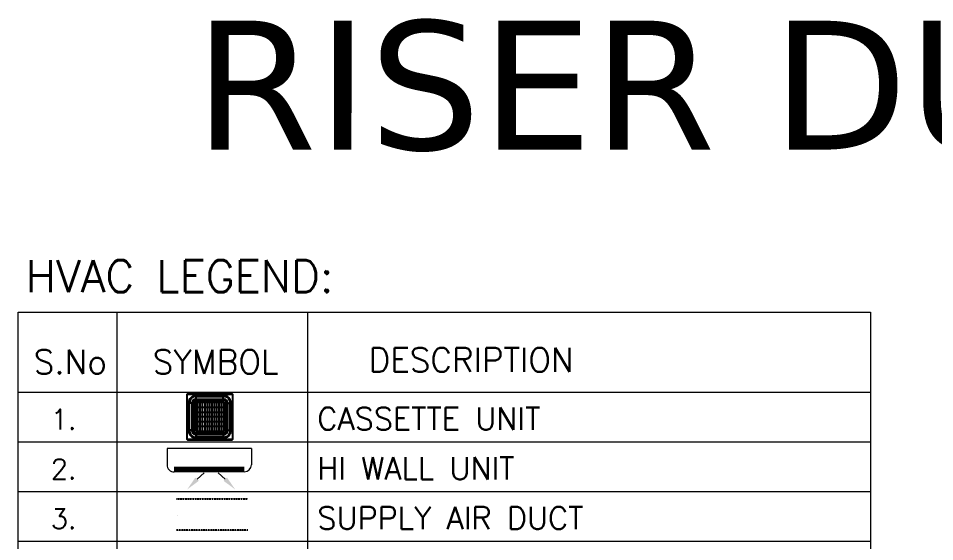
# Model space of a CAD drawing. Extents: x 3505867 to 3988380, y -625948 to -590408.
# Drawn here: x 3960536 to 3965869, y -622251 to -619206 of the extents above; entities that cross this region are included whole.
import ezdxf

# ---------------------------------------------------------------- set-up
doc = ezdxf.new("R2010")
doc.units = 0
doc.header["$LTSCALE"] = 6
doc.header["$MEASUREMENT"] = 0
for name, pattern in [('ACAD_ISO04W100', [30, 24, -3, 0, -3]), ('CONTINU', [0]), ('HIDDEN', [0.375, 0.25, -0.125])]:
    doc.linetypes.add(name, pattern=pattern)
doc.layers.add('axes', color=40, linetype='ACAD_ISO04W100', lineweight=25)
doc.layers.add('HTL-AC UNIT', color=5, linetype='CONTINUOUS', lineweight=25)
for name, color, linetype in [('ELE-LIGHTING WIRRING', 7, 'CONTINUOUS'), ('HVAC_HI_WALL_1TR', 1, 'CONTINUOUS'), ('M HVAC HIGH WALL UNIT', 3, 'CONTINUOUS'), ('MEP_HVAC_SUPPLY_AIR_DUCT', 3, 'CONTINUOUS'), ('MEP_HVAC_TEXT', 7, 'CONTINUOUS')]:
    doc.layers.add(name, color=color, linetype=linetype)
doc.styles.get("Standard").update_dxf_attribs({"font": 'SIMPLEX'})
doc.styles.add('VERDANA', font='')
doc.styles.get('VERDANA').set_extended_font_data('Verdana')

# ---------------------------------------------------------------- blocks, each defined once
blk = doc.blocks.new('CASSETTE UNIT - 3TR')
at = {"layer": 'HTL-AC UNIT', "color": 3}
for p, q in [((953753, -137421), (954583, -137421)), ((953753, -138250), (953753, -137421)), ((954583, -137421), (954583, -138250)), ((954428, -137663), (953909, -137663)), ((953952, -138095), (953952, -137576)), ((953995, -138095), (953995, -137576)), ((954038, -138095), (954038, -137576)), ((954082, -138095), (954082, -137576)), ((954125, -138095), (954125, -137576)), ((954168, -138095), (954168, -137576)), ((954211, -138095), (954211, -137576)), ((954255, -138095), (954255, -137576)), ((954298, -138095), (954298, -137576)), ((954341, -138095), (954341, -137576)), ((954385, -138095), (954385, -137576)), ((953909, -137750), (954428, -137750)), ((954428, -137837), (953909, -137837)), ((953909, -137923), (954428, -137923)), ((954428, -138010), (953909, -138010)), ((954583, -138250), (953753, -138250))]:
    blk.add_line(p, q, dxfattribs=at)
at = {"layer": 'HTL-AC UNIT', "color": 1}
for p, q in [((953799, -138104), (953799, -137567)), ((953848, -138104), (953848, -137567)), ((953900, -137467), (954437, -137467)), ((953900, -137515), (954437, -137515)), ((954489, -137567), (954489, -138104)), ((954537, -138104), (954537, -137567)), ((954437, -138156), (953900, -138156)), ((954437, -138204), (953900, -138204))]:
    blk.add_line(p, q, dxfattribs=at)
at = {"layer": 'HTL-AC UNIT', "color": 8}
for p, q in [((953922, -137540), (953922, -137451)), ((954415, -137540), (954415, -137451)), ((953873, -137589), (953784, -137589)), ((954464, -137589), (954553, -137589)), ((953873, -138082), (953784, -138082)), ((953922, -138131), (953922, -138220)), ((954415, -138131), (954415, -138220)), ((954464, -138082), (954553, -138082))]:
    blk.add_line(p, q, dxfattribs=at)
at = {"layer": 'HTL-AC UNIT', "color": 3}
blk.add_lwpolyline([(953766, -138256), (954571, -138256, 0.414214), (954589, -138238), (954589, -137433, 0.414214), (954571, -137416), (953766, -137416, 0.414214), (953748, -137433), (953748, -138238, 0.414214)], format="xyb", close=True, dxfattribs=at)
at = {"layer": 'HTL-AC UNIT', "color": 8}
for points in [[(953909, -138220), (954428, -138220, 0.414214), (954553, -138095), (954553, -137576, 0.414214), (954428, -137451), (953909, -137451, 0.414214), (953784, -137576), (953784, -138095, 0.414214)], [(953909, -138131), (954428, -138131, 0.414214), (954464, -138095), (954464, -137576, 0.414214), (954428, -137540), (953909, -137540, 0.414214), (953873, -137576), (953873, -138095, 0.414214)]]:
    blk.add_lwpolyline(points, format="xyb", close=True, dxfattribs=at)
blk.add_lwpolyline([(953909, -138095), (954428, -138095), (954428, -137576), (953909, -137576)], close=True, dxfattribs=at)
at = {"layer": 'HTL-AC UNIT', "color": 1}
for centre, radius, start, end in [((953900, -137567), 101, 90, 180), ((953900, -137567), 52.3, 90, 180), ((954437, -137567), 101, 0, 90), ((954437, -137567), 52.3, 0, 90), ((953900, -138104), 101, 180, 270), ((953900, -138104), 52.3, 180, 270), ((954437, -138104), 52.3, 270, 0), ((954437, -138104), 101, 270, 0)]:
    blk.add_arc(centre, radius, start, end, dxfattribs=at)
blk = doc.blocks.new('HI WALL SPLIT AC UNIT 1TR')
at = {"layer": 'M HVAC HIGH WALL UNIT', "color": 1, "lineweight": 5}
for p, q in [((1294404, -128752), (1294404, -129681)), ((1294404, -128752), (1294584, -128752)), ((1294662, -128831), (1294662, -129602)), ((1294404, -129681), (1294584, -129681))]:
    blk.add_line(p, q, dxfattribs=at)
at = {"layer": 'M HVAC HIGH WALL UNIT', "color": 8, "lineweight": 5}
for p, q in [((1294616, -128831), (1294616, -129602)), ((1294625, -128831), (1294625, -129602)), ((1294637, -128831), (1294637, -129602)), ((1294646, -128831), (1294646, -129602)), ((1294655, -128831), (1294655, -129602))]:
    blk.add_line(p, q, dxfattribs=at)
at = {"layer": 'M HVAC HIGH WALL UNIT', "color": 7, "lineweight": 5}
for p, q in [((1294743, -129040), (1294674, -129117)), ((1294743, -129350), (1294674, -129272))]:
    blk.add_line(p, q, dxfattribs=at)
at = {"layer": 'M HVAC HIGH WALL UNIT', "color": 1, "lineweight": 5}
for centre, start, end in [((1294584, -128831), 0, 90), ((1294584, -129602), 270, 0)]:
    blk.add_arc(centre, 78.8, start, end, dxfattribs=at)
at = {"layer": 'M HVAC HIGH WALL UNIT', "color": 7, "lineweight": 5}
for points in [[(1294761, -129059), (1294725, -129021), (1294856, -128931)], [(1294761, -129331), (1294725, -129369), (1294856, -129459)]]:
    blk.add_solid(points, dxfattribs=at)

msp = doc.modelspace()

# ---------------------------------------------------------------- linework, layer by layer
at = {"layer": 'axes', "color": 7, "linetype": 'CONTINU', "lineweight": 0}
for p, q in [((3961109.3, -620915.3), (3961109.3, -625716.2)), ((3962218.5, -620915.3), (3962218.5, -625716.2)), ((3960535.7, -621381.4), (3965495.3, -621381.4)), ((3960535.7, -621670.4), (3965495.3, -621670.4)), ((3960535.7, -621959.4), (3965495.3, -621959.4)), ((3960535.7, -622248.4), (3965495.3, -622248.4))]:
    msp.add_line(p, q, dxfattribs=at)
msp.add_lwpolyline([(3960535.7, -625716.2), (3960535.7, -620915.3), (3965495.3, -620915.3), (3965495.3, -625716.2)], dxfattribs=at)
at = {"layer": 'MEP_HVAC_SUPPLY_AIR_DUCT', "linetype": 'HIDDEN'}
for p, q in [((3961456.9, -622002.9), (3961871.3, -622002.9)), ((3961871.3, -622183.5), (3961456.9, -622183.5))]:
    msp.add_line(p, q, dxfattribs=at)
at = {"layer": 'MEP_HVAC_SUPPLY_AIR_DUCT', "const_width": 0.00516}
for points in [[(3961456.9, -622240.5), (3961456.9, -622147.9), (3961493.5, -622147.9), (3961420.4, -622038.5), (3961456.9, -622038.5), (3961456.9, -621965)], [(3961871.3, -622240.5), (3961871.3, -622147.9), (3961907.9, -622147.9), (3961834.8, -622038.5), (3961871.3, -622038.5), (3961871.3, -621965)]]:
    msp.add_lwpolyline(points, dxfattribs=at)

# ---------------------------------------------------------------- block references
at = {"layer": 'HTL-AC UNIT', "xscale": 0.3182569459745374, "yscale": 0.3182569459745374, "zscale": 0.3182569459745374}
msp.add_blockref('CASSETTE UNIT - 3TR', (3657979.2, -577657.6), dxfattribs=at)
at = {"layer": 'HVAC_HI_WALL_1TR', "xscale": 0.5287657597992649, "yscale": 0.5287657597992649, "zscale": 0.5287657597992649, "rotation": 270}
msp.add_blockref('HI WALL SPLIT AC UNIT 1TR', (4029972, 62728.2), dxfattribs=at)

# ---------------------------------------------------------------- texts
at = {"layer": 'ELE-LIGHTING WIRRING', "color": 7, "linetype": 'CONTINU', "lineweight": 0, "attachment_point": 1}
for s, insert, char_height, width in [('{\\C256;HVAC LEGEND:}', (3960579.3, -620613.1), 186.572, 4456.194), ('{\\C256;DESCRIPTION}', (3962574.3, -621123.5), 139.929, 358.178), ('{\\C256;S.No}', (3960625.4, -621134.8), 139.929, 358.178), ('{\\C256;SYMBOL}', (3961318.2, -621134.8), 139.929, 358.178), ('{\\C256;1.}', (3960724.7, -621481.2), 116.61, 358.178), ('{\\C256;CASSETTE UNIT}', (3962276.1, -621470.7), 130, 3616.807), ('{\\C256;HI WALL UNIT}', (3962276.1, -621759.7), 130, 3616.807), ('{\\C256;2.}', (3960724.7, -621770.2), 116.61, 358.178), ('{\\C256;3.}', (3960724.7, -622059.2), 116.61, 358.178), ('{\\C256;SUPPLY AIR DUCT}', (3962276.1, -622048.6), 130, 3616.807)]:
    msp.add_mtext(s, dxfattribs=dict(at, insert=insert, char_height=char_height, width=width))
at = {"layer": 'MEP_HVAC_TEXT', "color": 0, "linetype": 'ByBlock', "insert": (3961557.5, -619219.7, 0), "char_height": 750, "width": 11980.167, "attachment_point": 1, "rotation": 359.9931, "style": 'VERDANA'}
msp.add_mtext('{\\C8;RISER DUCTS}', dxfattribs=at)

doc.saveas('drawing.dxf')
